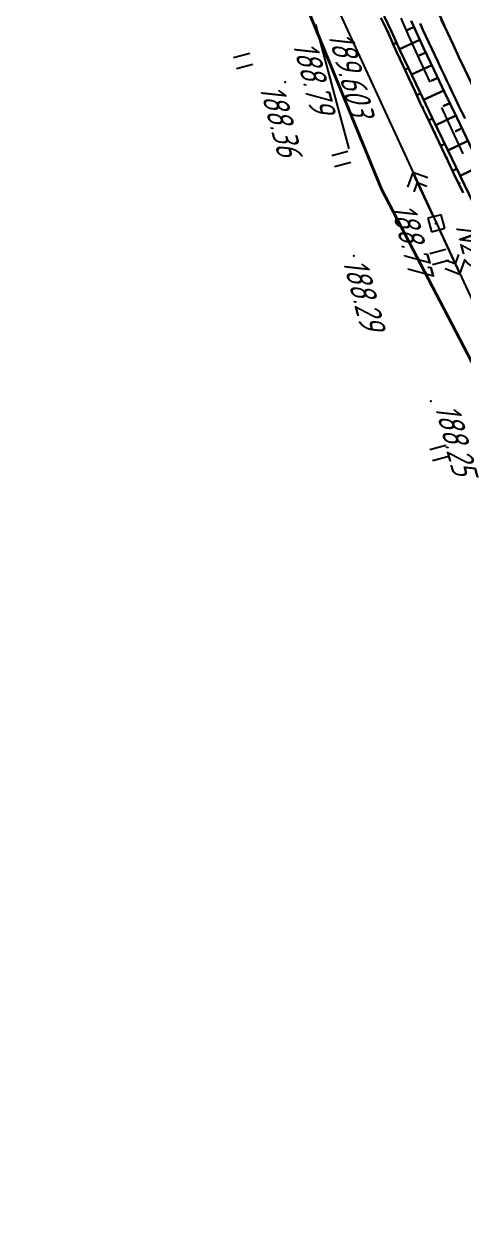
# Model space of a CAD drawing. Header units: millimetres. Extents: x -698 to 8131, y -704 to 4503.
# Drawn here: x 6424 to 6486.7, y 2103.5 to 2275.6 of the extents above; entities that cross this region are included whole.
import ezdxf

# ---------------------------------------------------------------- set-up
doc = ezdxf.new("R2010")
doc.units = ezdxf.units.MM
doc.linetypes.add('CONTI', pattern=[0])
doc.linetypes.add('STROT', pattern=[1.7, 0.5, -1.2])
for name, color, linetype, lineweight in [('10', 1, 'Continuous', 35), ('КОПИЯ_ОСЬ_13_ОТКОСЫ', 7, 'Continuous', 30), ('ОСЬ_ВЕРХ_ПОКРЫТИЯ_ГРАНИЦЫ_ПОЛОС', 7, 'Continuous', 30), ('ОСЬ_ВЕРХ_ПОКРЫТИЯ_ОСЬ', 1, 'Continuous', 30)]:
    doc.layers.add(name, color=color, linetype=linetype, lineweight=lineweight)
for name, color, linetype in [('NAD_MDEFAULT', 7, 'CONTI'), ('PI_OTDEFAULT', 172, 'CONTI'), ('PI_TTDEFAULT', 5, 'CONTI'), ('SIT_LDEFAULT', 7, 'CONTI'), ('USLZNDEFAULT', 7, 'CONTI'), ('ZAPSKDEFAULT', 7, 'CONTI'), ('разметка', 7, 'Continuous')]:
    doc.layers.add(name, color=color, linetype=linetype)
doc.styles.add('eskd', font='isocpeui.ttf', dxfattribs={"width": 1.2})

# ---------------------------------------------------------------- blocks, each defined once
blk = doc.blocks.new('BL_2011')
at = {"color": 0}
for p, q in [((0, 0), (0, 2.4)), ((1.6, 0), (1.6, 2.4))]:
    blk.add_line(p, q, dxfattribs=at)
blk = doc.blocks.new('BL_27')
at = {"color": 0}
for p, q in [((1, 1), (-1, 1)), ((-1, 1), (-1, -1)), ((1, -1), (1, 1)), ((-1, -1), (1, -1))]:
    blk.add_line(p, q, dxfattribs=at)
blk.add_circle((0, 0), 0.1, dxfattribs=at)

msp = doc.modelspace()

# ---------------------------------------------------------------- linework, layer by layer
at = {"layer": '10'}
for points in [[(6902.93, 1251.98), (6903.56, 1335.79), (6880.78, 1412.03), (6880.47, 1414.96), (6866.92, 1458.4), (6797.08, 1610.08), (6794.69, 1614.43), (6724.14, 1742.58), (6704.84, 1766.49), (6689.15, 1801.79), (6654.02, 1885.16), (6664.44, 1886.72), (6627.66, 1965.75), (6627.66, 1965.75), (6596.74, 2034.52), (6566.96, 2095.73), (6559.64, 2110.78), (6527.46, 2173.29), (6523.08, 2181.79), (6513.16, 2179.07), (6475.06, 2252.04), (6456.56, 2297.14)], [(6456.56, 2297.14), (6475.06, 2252.04), (6513.16, 2179.07), (6523.08, 2181.79), (6527.46, 2173.29), (6559.64, 2110.78), (6566.96, 2095.73), (6596.74, 2034.52), (6627.66, 1965.75), (6627.66, 1965.75), (6664.44, 1886.72)]]:
    msp.add_lwpolyline(points, dxfattribs=at)
at = {"layer": 'NAD_MDEFAULT', "color": 0}
msp.add_line((6465.63, 2275.56), (6470.39, 2257.81), dxfattribs=at)
at = {"layer": 'PI_TTDEFAULT', "color": 5}
for p in [(6461.31, 2267.32, 188.36), (6482.88, 2247.17, 188.77), (6471.11, 2242.54, 188.29), (6482.07, 2221.77, 188.25)]:
    msp.add_point(p, dxfattribs=at)
at = {"layer": 'SIT_LDEFAULT', "color": 7}
for p, q in [((6459.8, 2297.41), (6482.88, 2247.17)), ((6477.79, 2276.45), (6478.92, 2273.96)), ((6478.92, 2273.96), (6480.44, 2270.6)), ((6480.44, 2270.6), (6481.93, 2267.35)), ((6483.6, 2263.7), (6485.13, 2260.39)), ((6485.13, 2260.39), (6486.67, 2257.07)), ((6479.54, 2254.44), (6478.75, 2252.32)), ((6482.46, 2248.08), (6479.54, 2254.44)), ((6481.66, 2253.65), (6479.54, 2254.44)), ((6479.72, 2251.66), (6480.21, 2252.99)), ((6480.21, 2252.99), (6481.53, 2252.49)), ((6482.88, 2247.17), (6503.84, 2201.94)), ((6483.3, 2246.26), (6486.24, 2239.91)), ((6486.06, 2242.69), (6485.57, 2241.36)), ((6485.57, 2241.36), (6484.24, 2241.85)), ((6486.24, 2239.91), (6487.02, 2242.04)), ((6484.12, 2240.69), (6486.24, 2239.91))]:
    msp.add_line(p, q, dxfattribs=at)
at = {"layer": 'КОПИЯ_ОСЬ_13_ОТКОСЫ'}
for points in [[(6474.95, 2276.54), (6475.84, 2274.72), (6476.42, 2273.43), (6476.83, 2272.5), (6477.25, 2271.58), (6477.67, 2270.66), (6478.09, 2269.75), (6478.93, 2267.91), (6479.79, 2266.08), (6480.64, 2264.25), (6481.5, 2262.43), (6481.93, 2261.52), (6482.36, 2260.61), (6482.79, 2259.7), (6483.66, 2257.88), (6484.53, 2256.07), (6485.39, 2254.25), (6486.7, 2251.53)], [(6475.45, 2276.76), (6476.46, 2274.56), (6477.73, 2271.81), (6479.99, 2267.02), (6482.27, 2262.24), (6484.46, 2257.71), (6487.54, 2251.39), (6498.35, 2229.37), (6502.39, 2221.1), (6515.68, 2194.21), (6529.09, 2167.37), (6574.09, 2078.06), (6591.89, 2042.25), (6596.49, 2032.88), (6601.05, 2023.48), (6614.21, 1996), (6625.8, 1971.76), (6643.24, 1934.65)], [(6475.45, 2276.76), (6476.46, 2274.56), (6477.73, 2271.81), (6479.99, 2267.02), (6482.27, 2262.24), (6484.46, 2257.71), (6487.54, 2251.39), (6498.35, 2229.37), (6502.39, 2221.1), (6515.68, 2194.21), (6529.09, 2167.37), (6574.09, 2078.06), (6591.89, 2042.25), (6596.49, 2032.88), (6601.05, 2023.48), (6614.22, 1996), (6625.8, 1971.76), (6643.24, 1934.65)], [(6479.29, 2276.08), (6481.06, 2272.25), (6482.56, 2269.06), (6484.06, 2265.88), (6485.8, 2262.26), (6487.63, 2258.47), (6489.53, 2254.59), (6493.29, 2246.95), (6594.65, 2042.56), (6598.85, 2034.03), (6603, 2025.48), (6609.19, 2012.61), (6628.28, 1972.95), (6658.63, 1908.77)], [(6475.9, 2274.57), (6476.07, 2274.65)], [(6479.69, 2275.21), (6478.72, 2274.76)], [(6476.73, 2272.75), (6477.2, 2272.96)], [(6480.53, 2273.39), (6477.62, 2272.04)], [(6477.55, 2270.92), (6477.7, 2271)], [(6481.38, 2271.58), (6480.41, 2271.13)], [(6478.39, 2269.11), (6478.89, 2269.34)], [(6482.22, 2269.77), (6479.33, 2268.41)], [(6479.22, 2267.29), (6479.39, 2267.37)], [(6483.08, 2267.96), (6482.12, 2267.5)], [(6480.07, 2265.48), (6480.6, 2265.73)], [(6483.94, 2266.15), (6481.05, 2264.79)], [(6480.92, 2263.67), (6481.09, 2263.75)], [(6484.8, 2264.35), (6483.84, 2263.89)], [(6481.77, 2261.86), (6482.33, 2262.12)], [(6485.66, 2262.55), (6482.79, 2261.17)], [(6482.63, 2260.05), (6482.81, 2260.14)], [(6486.53, 2260.74), (6485.58, 2260.28)], [(6483.48, 2258.25), (6484.07, 2258.52)], [(6487.4, 2258.94), (6484.53, 2257.56)], [(6484.35, 2256.44), (6484.54, 2256.53)], [(6485.21, 2254.64), (6485.82, 2254.93)], [(6489.16, 2255.35), (6486.29, 2253.95)], [(6486.07, 2252.83), (6486.28, 2252.93)]]:
    msp.add_lwpolyline(points, dxfattribs=at)
at = {"layer": 'ОСЬ_ВЕРХ_ПОКРЫТИЯ_ГРАНИЦЫ_ПОЛОС'}
for points in [[(6479.29, 2276.08), (6481.06, 2272.25), (6482.56, 2269.06), (6484.06, 2265.88), (6485.8, 2262.26), (6487.63, 2258.47), (6489.53, 2254.59), (6493.29, 2246.95), (6594.65, 2042.56), (6598.85, 2034.03), (6603, 2025.48), (6609.19, 2012.61), (6628.28, 1972.95), (6658.63, 1908.77)], [(6486.98, 2262.12), (6486.54, 2263.02), (6486.11, 2263.92), (6485.68, 2264.83), (6485.24, 2265.73), (6484.81, 2266.64), (6484.38, 2267.54), (6483.95, 2268.45), (6483.52, 2269.35), (6483.1, 2270.26), (6482.67, 2271.17), (6482.24, 2272.08), (6481.82, 2272.99), (6481.4, 2273.9), (6480.97, 2274.81), (6480.55, 2275.72)]]:
    msp.add_lwpolyline(points, dxfattribs=at)
at = {"layer": 'ОСЬ_ВЕРХ_ПОКРЫТИЯ_ОСЬ'}
msp.add_lwpolyline([(6483.59, 2276.3), (6484.42, 2274.51), (6485.26, 2272.71), (6486.1, 2270.92), (6486.95, 2269.14), (6487.8, 2267.35), (6488.65, 2265.57), (6489.94, 2262.89), (6491.23, 2260.22), (6492.53, 2257.56), (6494.27, 2254), (6496.46, 2249.57), (6500.41, 2241.59), (6500.41, 2241.59), (6597.16, 2046.5), (6597.16, 2046.5, -0.002974), (6607.87, 2024.59), (6607.87, 2024.59), (6660.06, 1916.14)], format="xyb", dxfattribs=at)
at = {"layer": 'разметка', "linetype": 'STROT', "lineweight": 30, "ltscale": 7}
msp.add_lwpolyline([(6424, 2664.58), (6427.83, 2578.04, 0.00256), (6430.11, 2531.85, 0.014826), (6434.62, 2478.29, 0.010268), (6438.13, 2452.28, 0.009124), (6446.96, 2401.8, 0.030208), (6464.07, 2325.5, 0.031045), (6482.56, 2278.54, 0.007877), (6500.41, 2241.59), (6597.29, 2046.24, -0.002974), (6607.74, 2024.86), (6661.14, 1913.88, -0.030398), (6679.8, 1870.06), (6707.86, 1794.65, 0.046344), (6739.83, 1725.56), (6778.23, 1656.98, -0.011361), (6820.82, 1576.7), (6851.8, 1514.95, -0.022225), (6868.88, 1478.19, -0.0221), (6881.77, 1439.92, -0.002395), (6890.45, 1411.13, -0.036323), (6905.95, 1344.28, -0.038365), (6909.42, 1253.17)], format="xyb", dxfattribs=at)

# ---------------------------------------------------------------- block references
at = {"layer": 'USLZNDEFAULT', "color": 7, "rotation": 285}
msp.add_blockref('BL_27', (6482.88, 2247.17), dxfattribs=at)
at = {"layer": 'ZAPSKDEFAULT', "color": 7, "rotation": 285}
for p in [(6453.93, 2270.83), (6467.93, 2256.83), (6481.93, 2242.83), (6481.93, 2214.83)]:
    msp.add_blockref('BL_2011', p, dxfattribs=at)

# ---------------------------------------------------------------- texts
at = {"layer": 'NAD_MDEFAULT', "color": 7, "style": 'eskd', "oblique": 10, "width": 0.8}
for s, rotation, p in [(' 189.603', 285, (6466.9, 2275.9)), (' 188.79', 285, (6461.83, 2274.54)), ('N29', 284.7308, (6485.56, 2246.75))]:
    msp.add_text(s, height=3.5, rotation=rotation, dxfattribs=at).set_placement(p)
at = {"layer": 'PI_OTDEFAULT', "color": 172, "style": 'eskd', "oblique": 10, "width": 0.8}
for s, p in [('188.36', (6457.57, 2266.62)), ('188.77', (6476.3, 2249.68)), ('188.29', (6469.44, 2241.81)), ('188.25', (6482.6, 2221.01))]:
    msp.add_text(s, height=3.5, rotation=285, dxfattribs=at).set_placement(p)

doc.saveas('drawing.dxf')
